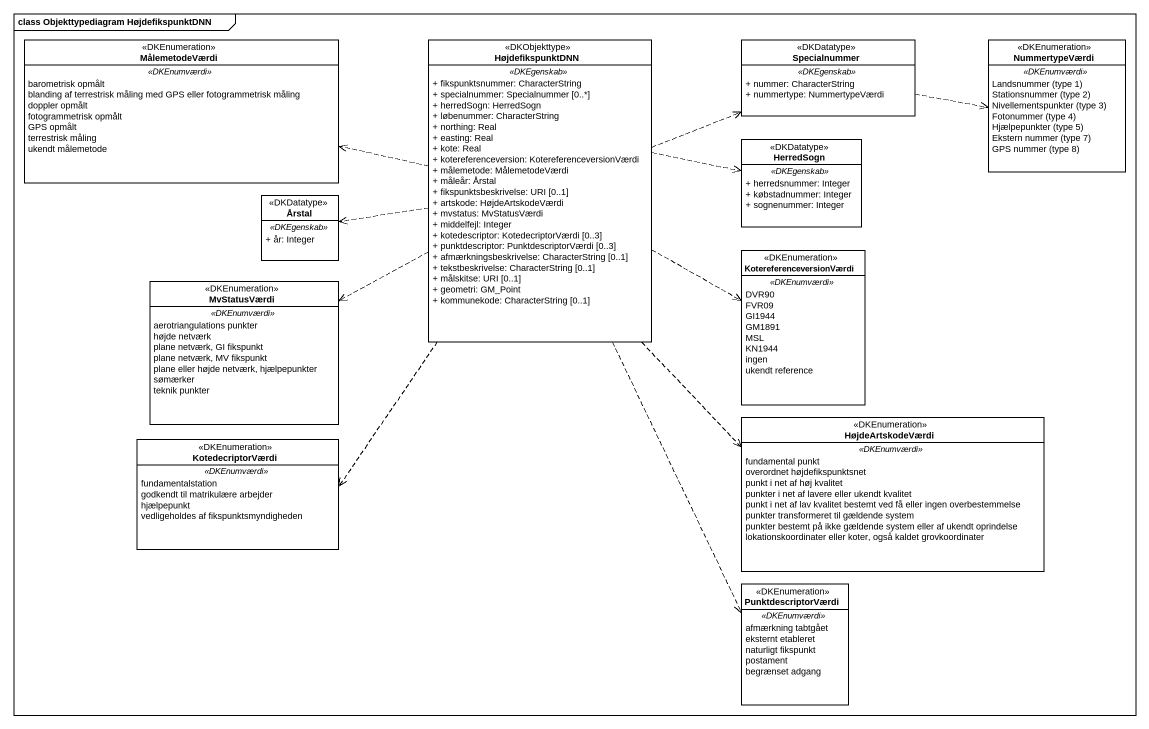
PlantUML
@startuml
mainframe class Objekttypediagram HøjdefikspunktDNN
hide circle
hide empty members
skinparam classAttributeIconSize 0
enum MålemetodeVærdi <<DKEnumeration>> {
  .. <<DKEnumværdi>> ..
  barometrisk opmålt
  blanding af terrestrisk måling med GPS eller fotogrammetrisk måling
  doppler opmålt
  fotogrammetrisk opmålt
  GPS opmålt
  terrestrisk måling
  ukendt målemetode
}
class HøjdefikspunktDNN <<DKObjekttype>> {
  .. <<DKEgenskab>> ..
  + fikspunktsnummer: CharacterString
  + specialnummer: Specialnummer [0..*]
  + herredSogn: HerredSogn
  + løbenummer: CharacterString
  + northing: Real
  + easting: Real
  + kote: Real
  + kotereferenceversion: KotereferenceversionVærdi
  + målemetode: MålemetodeVærdi
  + måleår: Årstal
  + fikspunktsbeskrivelse: URI [0..1]
  + artskode: HøjdeArtskodeVærdi
  + mvstatus: MvStatusVærdi
  + middelfejl: Integer
  + kotedescriptor: KotedecriptorVærdi [0..3]
  + punktdescriptor: PunktdescriptorVærdi [0..3]
  + afmærkningsbeskrivelse: CharacterString [0..1]
  + tekstbeskrivelse: CharacterString [0..1]
  + målskitse: URI [0..1]
  + geometri: GM_Point
  + kommunekode: CharacterString [0..1]
}
class Specialnummer <<DKDatatype>> {
  .. <<DKEgenskab>> ..
  + nummer: CharacterString
  + nummertype: NummertypeVærdi
}
enum NummertypeVærdi <<DKEnumeration>> {
  .. <<DKEnumværdi>> ..
  {field} Landsnummer (type 1)
  {field} Stationsnummer (type 2)
  {field} Nivellementspunkter (type 3)
  {field} Fotonummer (type 4)
  {field} Hjælpepunkter (type 5)
  {field} Ekstern nummer (type 7)
  {field} GPS nummer (type 8)
}
class HerredSogn <<DKDatatype>> {
  .. <<DKEgenskab>> ..
  + herredsnummer: Integer
  + købstadnummer: Integer
  + sognenummer: Integer
}
class Årstal <<DKDatatype>> {
  .. <<DKEgenskab>> ..
  + år: Integer
}
enum MvStatusVærdi <<DKEnumeration>> {
  .. <<DKEnumværdi>> ..
  aerotriangulations punkter
  højde netværk
  plane netværk, GI fikspunkt
  plane netværk, MV fikspunkt
  plane eller højde netværk, hjælpepunkter
  sømærker
  teknik punkter
}
enum KotereferenceversionVærdi <<DKEnumeration>> {
  .. <<DKEnumværdi>> ..
  DVR90
  FVR09
  GI1944
  GM1891
  MSL
  KN1944
  ingen
  ukendt reference
}
enum HøjdeArtskodeVærdi <<DKEnumeration>> {
  .. <<DKEnumværdi>> ..
  fundamental punkt
  overordnet højdefikspunktsnet
  punkt i net af høj kvalitet
  punkter i net af lavere eller ukendt kvalitet
  punkt i net af lav kvalitet bestemt ved få eller ingen overbestemmelse
  punkter transformeret til gældende system
  punkter bestemt på ikke gældende system eller af ukendt oprindelse
  lokationskoordinater eller koter, også kaldet grovkoordinater
}
enum KotedecriptorVærdi <<DKEnumeration>> {
  .. <<DKEnumværdi>> ..
  fundamentalstation
  godkendt til matrikulære arbejder
  hjælpepunkt
  vedligeholdes af fikspunktsmyndigheden
}
enum PunktdescriptorVærdi <<DKEnumeration>> {
  .. <<DKEnumværdi>> ..
  afmærkning tabtgået
  eksternt etableret
  naturligt fikspunkt
  postament
  begrænset adgang
}
HøjdefikspunktDNN .left.> MålemetodeVærdi
HøjdefikspunktDNN .right.> Specialnummer
HøjdefikspunktDNN .right.> HerredSogn
HøjdefikspunktDNN .left.> Årstal
HøjdefikspunktDNN .left.> MvStatusVærdi
HøjdefikspunktDNN .right.> KotereferenceversionVærdi
HøjdefikspunktDNN ..> HøjdeArtskodeVærdi
HøjdefikspunktDNN ..> KotedecriptorVærdi
HøjdefikspunktDNN ..> PunktdescriptorVærdi
Specialnummer .right.> NummertypeVærdi
@enduml
